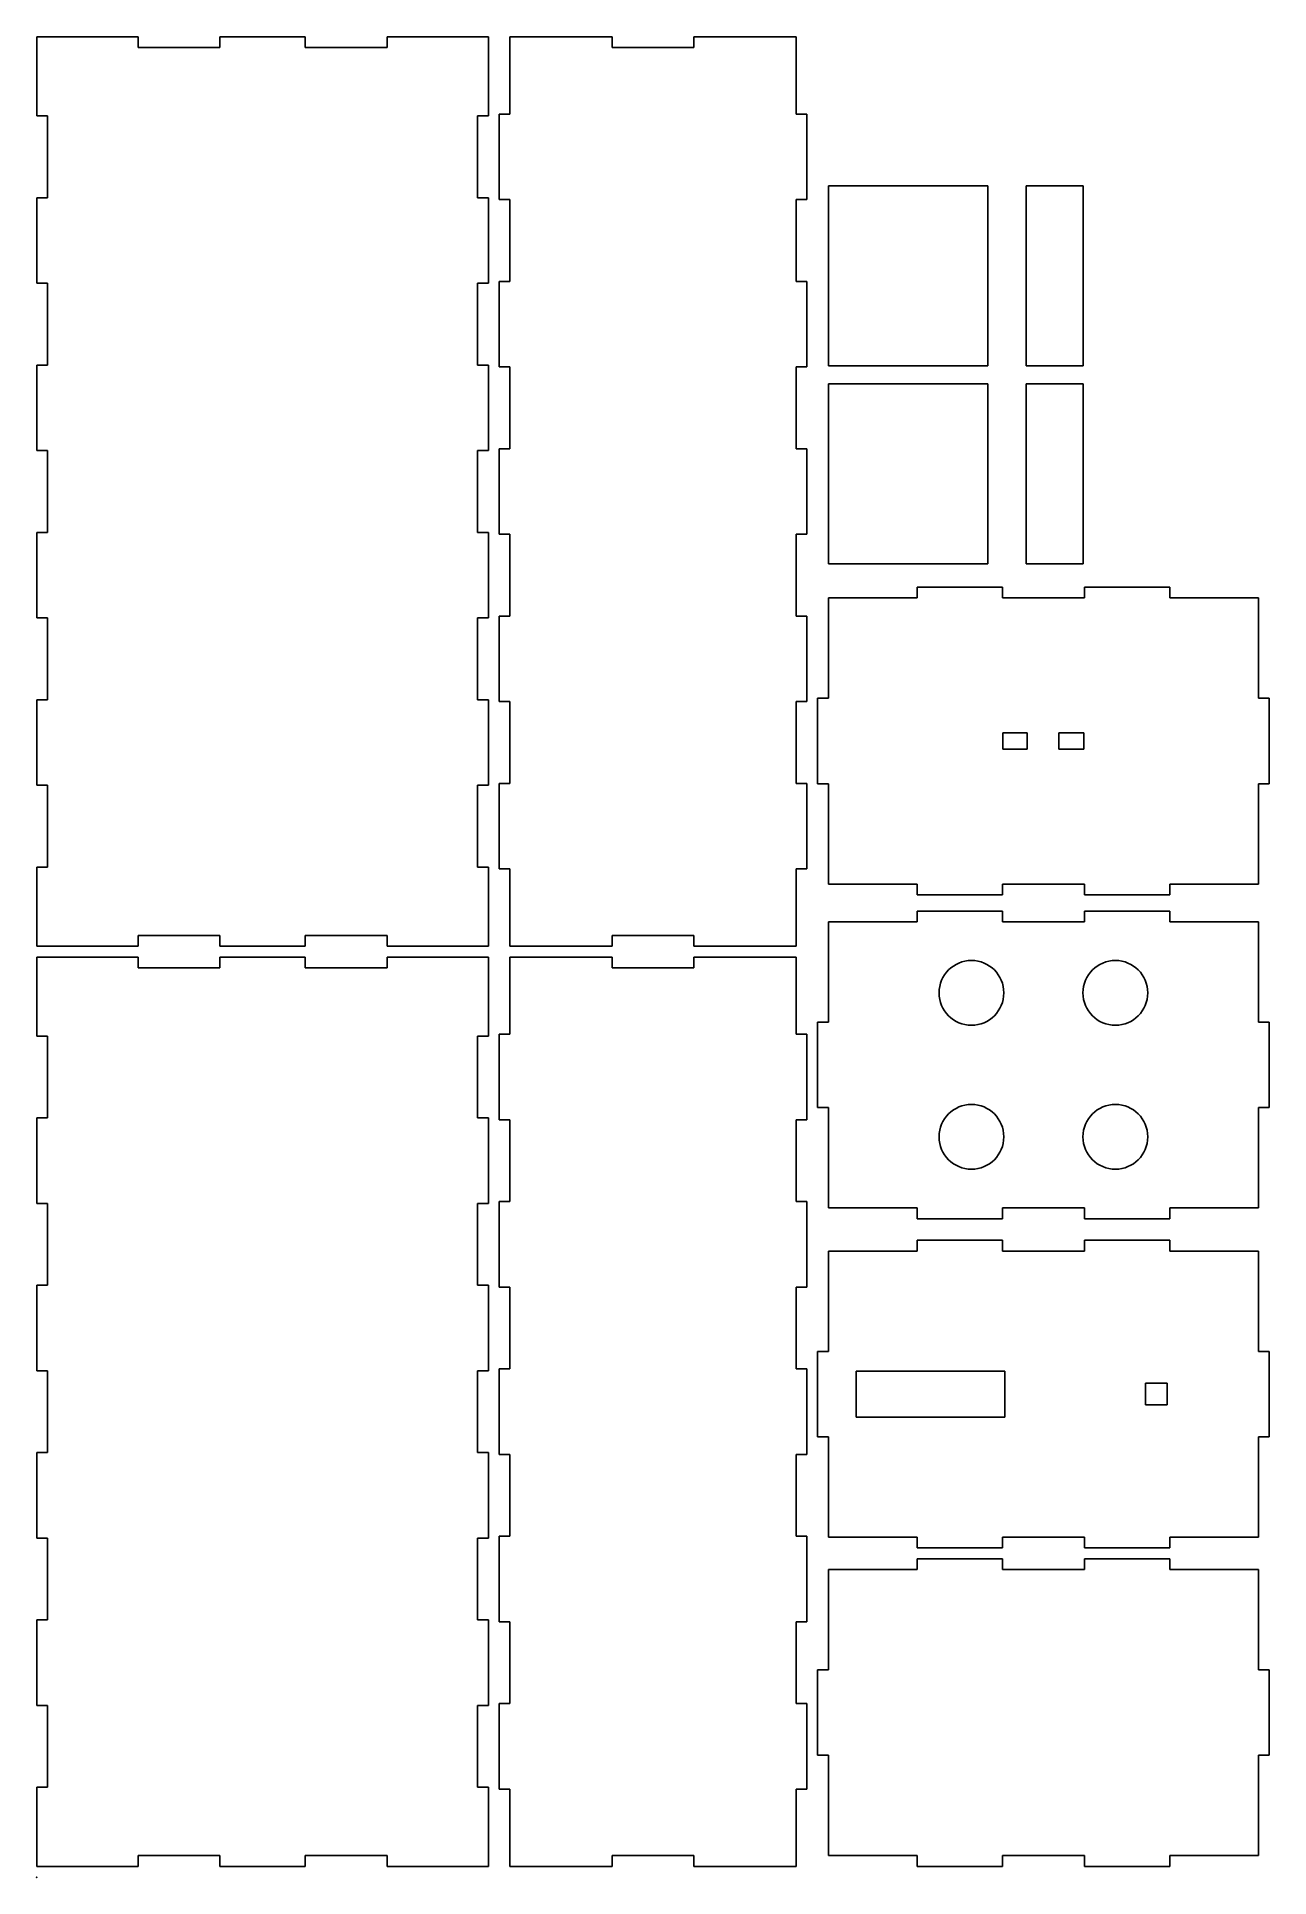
# Model space of a CAD drawing. Header units: centimetres. Extents: x 0 to 34.2, y 0 to 51.1.
import ezdxf

# ---------------------------------------------------------------- set-up
doc = ezdxf.new("R2010")
doc.units = ezdxf.units.CM
doc.header["$MEASUREMENT"] = 0
for name, color, linetype in [('box v2_back_outsideCutPath', 7, 'Continuous'), ('box v2_bottom_outsideCutPath', 7, 'Continuous'), ('box v2_front_outsideCutPath', 7, 'Continuous'), ('box v2_left_outsideCutPath', 7, 'Continuous'), ('box v2_pm_shroud', 7, 'Continuous'), ('box v2_right_outsideCutPath', 7, 'Continuous'), ('box v2_top_outsideCutPath', 7, 'Continuous'), ('box v2_top_outsideCutPath_hotwire', 7, 'Continuous'), ('box v2_top_outsideCutPath_ultrasonic', 7, 'Continuous')]:
    doc.layers.add(name, color=color, linetype=linetype)

msp = doc.modelspace()

# ---------------------------------------------------------------- linework, layer by layer
at = {"layer": 'box v2_back_outsideCutPath'}
for p, q in [((2.8125, 51.144), (0, 51.144)), ((0, 51.144), (0, 48.9455)), ((2.8125, 50.844), (2.8125, 51.144)), ((5.0875, 51.144), (5.0875, 50.844)), ((7.4625, 51.144), (5.0875, 51.144)), ((7.4625, 50.844), (7.4625, 51.144)), ((9.7375, 51.144), (9.7375, 50.844)), ((12.55, 51.144), (9.7375, 51.144)), ((12.55, 48.9455), (12.55, 51.144)), ((5.0875, 50.844), (2.8125, 50.844)), ((9.7375, 50.844), (7.4625, 50.844)), ((0, 48.9455), (0.3, 48.9455)), ((0.3, 48.9455), (0.3, 46.6705)), ((12.25, 46.6705), (12.25, 48.9455)), ((12.25, 48.9455), (12.55, 48.9455)), ((0.3, 46.6705), (0, 46.6705)), ((0, 46.6705), (0, 44.2955)), ((12.55, 46.6705), (12.25, 46.6705)), ((12.55, 44.2955), (12.55, 46.6705)), ((0, 44.2955), (0.3, 44.2955)), ((0.3, 44.2955), (0.3, 42.0205)), ((12.25, 42.0205), (12.25, 44.2955)), ((12.25, 44.2955), (12.55, 44.2955)), ((0, 42.0205), (0, 39.6455)), ((0.3, 42.0205), (0, 42.0205)), ((12.55, 42.0205), (12.25, 42.0205)), ((12.55, 39.6455), (12.55, 42.0205)), ((0, 39.6455), (0.3, 39.6455)), ((0.3, 39.6455), (0.3, 37.3705)), ((12.25, 39.6455), (12.55, 39.6455)), ((12.25, 37.3705), (12.25, 39.6455)), ((0, 37.3705), (0, 34.9955)), ((0.3, 37.3705), (0, 37.3705)), ((12.55, 37.3705), (12.25, 37.3705)), ((12.55, 34.9955), (12.55, 37.3705)), ((0, 34.9955), (0.3, 34.9955)), ((0.3, 34.9955), (0.3, 32.7205)), ((12.25, 32.7205), (12.25, 34.9955)), ((12.25, 34.9955), (12.55, 34.9955)), ((0.3, 32.7205), (0, 32.7205)), ((0, 32.7205), (0, 30.3455)), ((12.55, 32.7205), (12.25, 32.7205)), ((12.55, 30.3455), (12.55, 32.7205)), ((0, 30.3455), (0.3, 30.3455)), ((0.3, 30.3455), (0.3, 28.0705)), ((12.25, 28.0705), (12.25, 30.3455)), ((12.25, 30.3455), (12.55, 30.3455)), ((0, 28.0705), (0, 25.872)), ((0.3, 28.0705), (0, 28.0705)), ((12.55, 28.0705), (12.25, 28.0705)), ((12.55, 25.872), (12.55, 28.0705)), ((2.8125, 26.172), (5.0875, 26.172)), ((2.8125, 25.872), (2.8125, 26.172)), ((5.0875, 26.172), (5.0875, 25.872)), ((7.4625, 25.872), (7.4625, 26.172)), ((7.4625, 26.172), (9.7375, 26.172)), ((9.7375, 26.172), (9.7375, 25.872)), ((0, 25.872), (2.8125, 25.872)), ((5.0875, 25.872), (7.4625, 25.872)), ((9.7375, 25.872), (12.55, 25.872))]:
    msp.add_line(p, q, dxfattribs=at)
at = {"layer": 'box v2_bottom_outsideCutPath'}
for p, q in [((22, 17.4), (22, 14.6125)), ((24.4625, 17.4), (22, 17.4)), ((26.8375, 17.7), (24.4625, 17.7)), ((24.4625, 17.7), (24.4625, 17.4)), ((26.8375, 17.4), (26.8375, 17.7)), ((29.1125, 17.4), (26.8375, 17.4)), ((29.1125, 17.7), (29.1125, 17.4)), ((31.4875, 17.7), (29.1125, 17.7)), ((31.4875, 17.4), (31.4875, 17.7)), ((33.95, 17.4), (31.4875, 17.4)), ((33.95, 14.6125), (33.95, 17.4)), ((22, 14.6125), (21.7, 14.6125)), ((21.7, 14.6125), (21.7, 12.2375)), ((34.25, 14.6125), (33.95, 14.6125)), ((34.25, 12.2375), (34.25, 14.6125)), ((22.7725, 14.065), (22.7725, 12.785)), ((26.9025, 14.065), (22.7725, 14.065)), ((26.9025, 12.785), (26.9025, 14.065)), ((30.8125, 13.125), (30.8125, 13.725)), ((30.8125, 13.725), (31.4125, 13.725)), ((31.4125, 13.725), (31.4125, 13.125)), ((31.4125, 13.125), (30.8125, 13.125)), ((22.7725, 12.785), (26.9025, 12.785)), ((21.7, 12.2375), (22, 12.2375)), ((22, 12.2375), (22, 9.45)), ((33.95, 12.2375), (34.25, 12.2375)), ((33.95, 9.45), (33.95, 12.2375)), ((22, 9.45), (24.4625, 9.45)), ((24.4625, 9.45), (24.4625, 9.15)), ((26.8375, 9.45), (29.1125, 9.45)), ((26.8375, 9.15), (26.8375, 9.45)), ((29.1125, 9.45), (29.1125, 9.15)), ((31.4875, 9.45), (33.95, 9.45)), ((31.4875, 9.15), (31.4875, 9.45)), ((24.4625, 9.15), (26.8375, 9.15)), ((29.1125, 9.15), (31.4875, 9.15))]:
    msp.add_line(p, q, dxfattribs=at)
at = {"layer": 'box v2_front_outsideCutPath'}
for p, q in [((0, 25.572), (0, 23.3735)), ((2.8125, 25.572), (0, 25.572)), ((2.8125, 25.272), (2.8125, 25.572)), ((7.4625, 25.572), (5.0875, 25.572)), ((5.0875, 25.572), (5.0875, 25.272)), ((7.4625, 25.272), (7.4625, 25.572)), ((9.7375, 25.572), (9.7375, 25.272)), ((12.55, 25.572), (9.7375, 25.572)), ((12.55, 23.3735), (12.55, 25.572)), ((5.0875, 25.272), (2.8125, 25.272)), ((9.7375, 25.272), (7.4625, 25.272)), ((0, 23.3735), (0.3, 23.3735)), ((0.3, 23.3735), (0.3, 21.0985)), ((12.25, 23.3735), (12.55, 23.3735)), ((12.25, 21.0985), (12.25, 23.3735)), ((0, 21.0985), (0, 18.7235)), ((0.3, 21.0985), (0, 21.0985)), ((12.55, 21.0985), (12.25, 21.0985)), ((12.55, 18.7235), (12.55, 21.0985)), ((0, 18.7235), (0.3, 18.7235)), ((0.3, 18.7235), (0.3, 16.4485)), ((12.25, 16.4485), (12.25, 18.7235)), ((12.25, 18.7235), (12.55, 18.7235)), ((0, 16.4485), (0, 14.0735)), ((0.3, 16.4485), (0, 16.4485)), ((12.55, 16.4485), (12.25, 16.4485)), ((12.55, 14.0735), (12.55, 16.4485)), ((0, 14.0735), (0.3, 14.0735)), ((0.3, 14.0735), (0.3, 11.7985)), ((12.25, 14.0735), (12.55, 14.0735)), ((12.25, 11.7985), (12.25, 14.0735)), ((0, 11.7985), (0, 9.4235)), ((0.3, 11.7985), (0, 11.7985)), ((12.55, 11.7985), (12.25, 11.7985)), ((12.55, 9.4235), (12.55, 11.7985)), ((0, 9.4235), (0.3, 9.4235)), ((0.3, 9.4235), (0.3, 7.1485)), ((12.25, 7.1485), (12.25, 9.4235)), ((12.25, 9.4235), (12.55, 9.4235)), ((0, 7.1485), (0, 4.7735)), ((0.3, 7.1485), (0, 7.1485)), ((12.55, 7.1485), (12.25, 7.1485)), ((12.55, 4.7735), (12.55, 7.1485)), ((0, 4.7735), (0.3, 4.7735)), ((0.3, 4.7735), (0.3, 2.4985)), ((12.25, 2.4985), (12.25, 4.7735)), ((12.25, 4.7735), (12.55, 4.7735)), ((0.3, 2.4985), (0, 2.4985)), ((0, 2.4985), (0, 0.3)), ((12.55, 2.4985), (12.25, 2.4985)), ((12.55, 0.3), (12.55, 2.4985)), ((2.8125, 0.6), (5.0875, 0.6)), ((2.8125, 0.3), (2.8125, 0.6)), ((5.0875, 0.6), (5.0875, 0.3)), ((7.4625, 0.3), (7.4625, 0.6)), ((7.4625, 0.6), (9.7375, 0.6)), ((9.7375, 0.6), (9.7375, 0.3)), ((0, 0.3), (2.8125, 0.3)), ((5.0875, 0.3), (7.4625, 0.3)), ((9.7375, 0.3), (12.55, 0.3))]:
    msp.add_line(p, q, dxfattribs=at)
at = {"layer": 'box v2_left_outsideCutPath'}
for p, q in [((15.9875, 25.572), (13.15, 25.572)), ((13.15, 25.572), (13.15, 23.4235)), ((15.9875, 25.272), (15.9875, 25.572)), ((21.1, 25.572), (18.2625, 25.572)), ((18.2625, 25.572), (18.2625, 25.272)), ((21.1, 23.4235), (21.1, 25.572)), ((18.2625, 25.272), (15.9875, 25.272)), ((13.15, 23.4235), (12.85, 23.4235)), ((12.85, 23.4235), (12.85, 21.0485)), ((21.4, 23.4235), (21.1, 23.4235)), ((21.4, 21.0485), (21.4, 23.4235)), ((12.85, 21.0485), (13.15, 21.0485)), ((13.15, 21.0485), (13.15, 18.7735)), ((21.1, 21.0485), (21.4, 21.0485)), ((21.1, 18.7735), (21.1, 21.0485)), ((13.15, 18.7735), (12.85, 18.7735)), ((12.85, 18.7735), (12.85, 16.3985)), ((21.4, 18.7735), (21.1, 18.7735)), ((21.4, 16.3985), (21.4, 18.7735)), ((12.85, 16.3985), (13.15, 16.3985)), ((13.15, 16.3985), (13.15, 14.1235)), ((21.1, 16.3985), (21.4, 16.3985)), ((21.1, 14.1235), (21.1, 16.3985)), ((13.15, 14.1235), (12.85, 14.1235)), ((12.85, 14.1235), (12.85, 11.7485)), ((21.4, 14.1235), (21.1, 14.1235)), ((21.4, 11.7485), (21.4, 14.1235)), ((12.85, 11.7485), (13.15, 11.7485)), ((13.15, 11.7485), (13.15, 9.4735)), ((21.1, 11.7485), (21.4, 11.7485)), ((21.1, 9.4735), (21.1, 11.7485)), ((13.15, 9.4735), (12.85, 9.4735)), ((12.85, 9.4735), (12.85, 7.0985)), ((21.4, 9.4735), (21.1, 9.4735)), ((21.4, 7.0985), (21.4, 9.4735)), ((12.85, 7.0985), (13.15, 7.0985)), ((13.15, 7.0985), (13.15, 4.8235)), ((21.1, 7.0985), (21.4, 7.0985)), ((21.1, 4.8235), (21.1, 7.0985)), ((12.85, 4.8235), (12.85, 2.4485)), ((13.15, 4.8235), (12.85, 4.8235)), ((21.4, 4.8235), (21.1, 4.8235)), ((21.4, 2.4485), (21.4, 4.8235)), ((12.85, 2.4485), (13.15, 2.4485)), ((13.15, 2.4485), (13.15, 0.3)), ((21.1, 0.3), (21.1, 2.4485)), ((21.1, 2.4485), (21.4, 2.4485)), ((15.9875, 0.3), (15.9875, 0.6)), ((15.9875, 0.6), (18.2625, 0.6)), ((18.2625, 0.6), (18.2625, 0.3)), ((13.15, 0.3), (15.9875, 0.3)), ((18.2625, 0.3), (21.1, 0.3))]:
    msp.add_line(p, q, dxfattribs=at)
at = {"layer": 'box v2_pm_shroud'}
for p, q in [((22, 47), (22, 42)), ((26.43, 47), (22, 47)), ((26.43, 42), (26.43, 47)), ((29.08, 47), (27.5, 47)), ((27.5, 47), (27.5, 42)), ((29.08, 42), (29.08, 47)), ((22, 42), (26.43, 42)), ((27.5, 42), (29.08, 42)), ((22, 41.5), (22, 36.5)), ((26.43, 41.5), (22, 41.5)), ((26.43, 36.5), (26.43, 41.5)), ((27.5, 41.5), (27.5, 36.5)), ((29.08, 41.5), (27.5, 41.5)), ((29.08, 36.5), (29.08, 41.5)), ((22, 36.5), (26.43, 36.5)), ((27.5, 36.5), (29.08, 36.5))]:
    msp.add_line(p, q, dxfattribs=at)
msp.add_point((0, 0), dxfattribs=at)
at = {"layer": 'box v2_right_outsideCutPath'}
for p, q in [((13.15, 51.144), (13.15, 48.9955)), ((15.9875, 51.144), (13.15, 51.144)), ((15.9875, 50.844), (15.9875, 51.144)), ((21.1, 51.144), (18.2625, 51.144)), ((18.2625, 51.144), (18.2625, 50.844)), ((21.1, 48.9955), (21.1, 51.144)), ((18.2625, 50.844), (15.9875, 50.844)), ((12.85, 48.9955), (12.85, 46.6205)), ((13.15, 48.9955), (12.85, 48.9955)), ((21.4, 48.9955), (21.1, 48.9955)), ((21.4, 46.6205), (21.4, 48.9955)), ((12.85, 46.6205), (13.15, 46.6205)), ((13.15, 46.6205), (13.15, 44.3455)), ((21.1, 44.3455), (21.1, 46.6205)), ((21.1, 46.6205), (21.4, 46.6205)), ((13.15, 44.3455), (12.85, 44.3455)), ((12.85, 44.3455), (12.85, 41.9705)), ((21.4, 44.3455), (21.1, 44.3455)), ((21.4, 41.9705), (21.4, 44.3455)), ((12.85, 41.9705), (13.15, 41.9705)), ((13.15, 41.9705), (13.15, 39.6955)), ((21.1, 39.6955), (21.1, 41.9705)), ((21.1, 41.9705), (21.4, 41.9705)), ((13.15, 39.6955), (12.85, 39.6955)), ((12.85, 39.6955), (12.85, 37.3205)), ((21.4, 39.6955), (21.1, 39.6955)), ((21.4, 37.3205), (21.4, 39.6955)), ((12.85, 37.3205), (13.15, 37.3205)), ((13.15, 37.3205), (13.15, 35.0455)), ((21.1, 35.0455), (21.1, 37.3205)), ((21.1, 37.3205), (21.4, 37.3205)), ((12.85, 35.0455), (12.85, 32.6705)), ((13.15, 35.0455), (12.85, 35.0455)), ((21.4, 35.0455), (21.1, 35.0455)), ((21.4, 32.6705), (21.4, 35.0455)), ((12.85, 32.6705), (13.15, 32.6705)), ((13.15, 32.6705), (13.15, 30.3955)), ((21.1, 32.6705), (21.4, 32.6705)), ((21.1, 30.3955), (21.1, 32.6705)), ((12.85, 30.3955), (12.85, 28.0205)), ((13.15, 30.3955), (12.85, 30.3955)), ((21.4, 30.3955), (21.1, 30.3955)), ((21.4, 28.0205), (21.4, 30.3955)), ((12.85, 28.0205), (13.15, 28.0205)), ((13.15, 28.0205), (13.15, 25.872)), ((21.1, 25.872), (21.1, 28.0205)), ((21.1, 28.0205), (21.4, 28.0205)), ((15.9875, 25.872), (15.9875, 26.172)), ((15.9875, 26.172), (18.2625, 26.172)), ((18.2625, 26.172), (18.2625, 25.872)), ((13.15, 25.872), (15.9875, 25.872)), ((18.2625, 25.872), (21.1, 25.872))]:
    msp.add_line(p, q, dxfattribs=at)
at = {"layer": 'box v2_top_outsideCutPath'}
for p, q in [((26.8375, 8.85), (24.4625, 8.85)), ((24.4625, 8.85), (24.4625, 8.55)), ((26.8375, 8.55), (26.8375, 8.85)), ((29.1125, 8.85), (29.1125, 8.55)), ((31.4875, 8.85), (29.1125, 8.85)), ((31.4875, 8.55), (31.4875, 8.85)), ((24.4625, 8.55), (22, 8.55)), ((22, 8.55), (22, 5.7625)), ((29.1125, 8.55), (26.8375, 8.55)), ((33.95, 8.55), (31.4875, 8.55)), ((33.95, 5.7625), (33.95, 8.55)), ((22, 5.7625), (21.7, 5.7625)), ((21.7, 5.7625), (21.7, 3.3875)), ((34.25, 5.7625), (33.95, 5.7625)), ((34.25, 3.3875), (34.25, 5.7625)), ((21.7, 3.3875), (22, 3.3875)), ((22, 3.3875), (22, 0.6)), ((33.95, 0.6), (33.95, 3.3875)), ((33.95, 3.3875), (34.25, 3.3875)), ((22, 0.6), (24.4625, 0.6)), ((24.4625, 0.6), (24.4625, 0.3)), ((26.8375, 0.6), (29.1125, 0.6)), ((26.8375, 0.3), (26.8375, 0.6)), ((29.1125, 0.6), (29.1125, 0.3)), ((31.4875, 0.6), (33.95, 0.6)), ((31.4875, 0.3), (31.4875, 0.6)), ((24.4625, 0.3), (26.8375, 0.3)), ((29.1125, 0.3), (31.4875, 0.3))]:
    msp.add_line(p, q, dxfattribs=at)
at = {"layer": 'box v2_top_outsideCutPath_hotwire'}
for p, q in [((26.8375, 35.85), (24.4625, 35.85)), ((24.4625, 35.85), (24.4625, 35.55)), ((26.8375, 35.55), (26.8375, 35.85)), ((31.4875, 35.85), (29.1125, 35.85)), ((29.1125, 35.85), (29.1125, 35.55)), ((31.4875, 35.55), (31.4875, 35.85)), ((22, 35.55), (22, 32.7625)), ((24.4625, 35.55), (22, 35.55)), ((29.1125, 35.55), (26.8375, 35.55)), ((33.95, 35.55), (31.4875, 35.55)), ((33.95, 32.7625), (33.95, 35.55)), ((22, 32.7625), (21.7, 32.7625)), ((21.7, 32.7625), (21.7, 30.3875)), ((34.25, 32.7625), (33.95, 32.7625)), ((34.25, 30.3875), (34.25, 32.7625)), ((27.525, 31.8), (26.85, 31.8)), ((26.85, 31.8), (26.85, 31.35)), ((27.525, 31.35), (27.525, 31.8)), ((28.4, 31.35), (28.4, 31.8)), ((28.4, 31.8), (29.1, 31.8)), ((29.1, 31.8), (29.1, 31.35)), ((26.85, 31.35), (27.525, 31.35)), ((29.1, 31.35), (28.4, 31.35)), ((21.7, 30.3875), (22, 30.3875)), ((22, 30.3875), (22, 27.6)), ((33.95, 30.3875), (34.25, 30.3875)), ((33.95, 27.6), (33.95, 30.3875)), ((22, 27.6), (24.4625, 27.6)), ((24.4625, 27.6), (24.4625, 27.3)), ((24.4625, 27.3), (26.8375, 27.3)), ((26.8375, 27.6), (29.1125, 27.6)), ((26.8375, 27.3), (26.8375, 27.6)), ((29.1125, 27.6), (29.1125, 27.3)), ((29.1125, 27.3), (31.4875, 27.3)), ((31.4875, 27.6), (33.95, 27.6)), ((31.4875, 27.3), (31.4875, 27.6))]:
    msp.add_line(p, q, dxfattribs=at)
at = {"layer": 'box v2_top_outsideCutPath_ultrasonic'}
for p, q in [((26.8375, 26.85), (24.4625, 26.85)), ((24.4625, 26.85), (24.4625, 26.55)), ((26.8375, 26.55), (26.8375, 26.85)), ((29.1125, 26.85), (29.1125, 26.55)), ((31.4875, 26.85), (29.1125, 26.85)), ((31.4875, 26.55), (31.4875, 26.85)), ((22, 26.55), (22, 23.7625)), ((24.4625, 26.55), (22, 26.55)), ((29.1125, 26.55), (26.8375, 26.55)), ((33.95, 26.55), (31.4875, 26.55)), ((33.95, 23.7625), (33.95, 26.55)), ((21.7, 23.7625), (21.7, 21.3875)), ((22, 23.7625), (21.7, 23.7625)), ((34.25, 23.7625), (33.95, 23.7625)), ((34.25, 21.3875), (34.25, 23.7625)), ((21.7, 21.3875), (22, 21.3875)), ((22, 21.3875), (22, 18.6)), ((33.95, 18.6), (33.95, 21.3875)), ((33.95, 21.3875), (34.25, 21.3875)), ((22, 18.6), (24.4625, 18.6)), ((24.4625, 18.6), (24.4625, 18.3)), ((26.8375, 18.3), (26.8375, 18.6)), ((26.8375, 18.6), (29.1125, 18.6)), ((29.1125, 18.6), (29.1125, 18.3)), ((31.4875, 18.6), (33.95, 18.6)), ((31.4875, 18.3), (31.4875, 18.6)), ((24.4625, 18.3), (26.8375, 18.3)), ((29.1125, 18.3), (31.4875, 18.3))]:
    msp.add_line(p, q, dxfattribs=at)
for centre in [(25.975, 24.575), (29.975, 24.575), (25.975, 20.575), (29.975, 20.575)]:
    msp.add_circle(centre, 0.9, dxfattribs=at)

doc.saveas('drawing.dxf')
